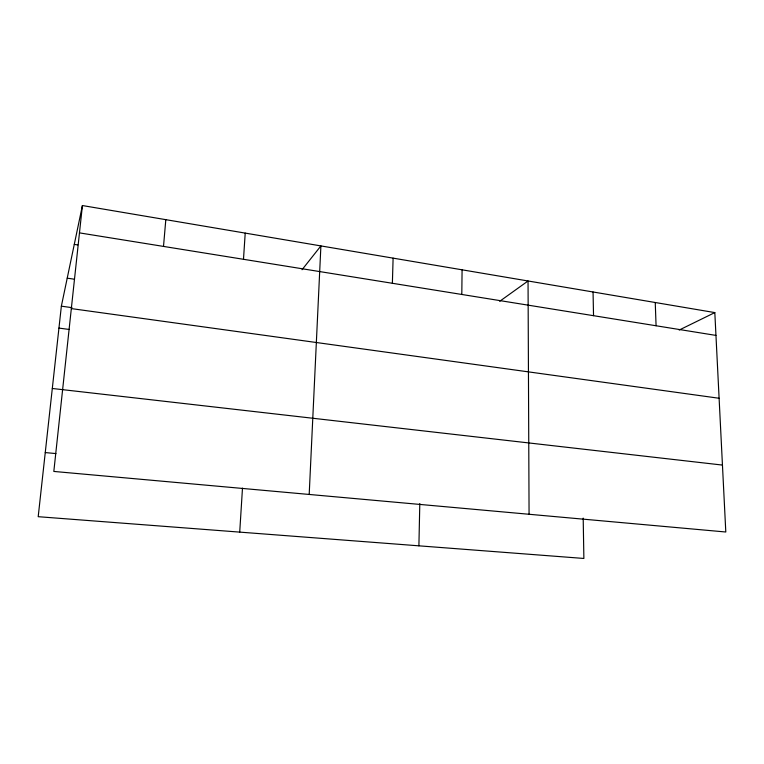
<?xml version="1.0" encoding="UTF-8"?>
<svg xmlns="http://www.w3.org/2000/svg" width="764" height="764" viewBox="0 0 764 764"><rect width="100%" height="100%" fill="white"/><g stroke="black" fill="none" stroke-linecap="round" stroke-linejoin="round"><path stroke-width="1.15" d="M461.8 294.465L462.086 269.816M418.901 545.83L419.799 503.581M392.381 283.282L393.107 258.137M309.191 494.451L320.899 245.912L302.047 269.73M239.715 532.116L242.484 488.129M243.487 259.302L245.215 233.106M163.506 246.419L165.817 219.66M82.407 205.545L53.824 471.436L725.8 532.002L714.817 312.591L82.407 205.545L61.359 306.173L38.2 516.693L583.877 558.455L583.19 518.107M499.685 301.312L528.048 280.98L529.07 514.267M679.186 330.048L714.817 312.591M45.257 452.565L55.925 453.587M52.305 388.475L722.448 465.075M58.952 328.1L69.448 329.485M61.359 306.173L71.978 307.653M71.329 308.589L719.105 398.264M67.222 278.163L74.204 279.185M74.28 244.394L77.775 244.938M79.466 232.877L715.954 335.406M655.245 302.506L656.075 325.76M593.055 291.982L593.533 315.685"/></g></svg>
